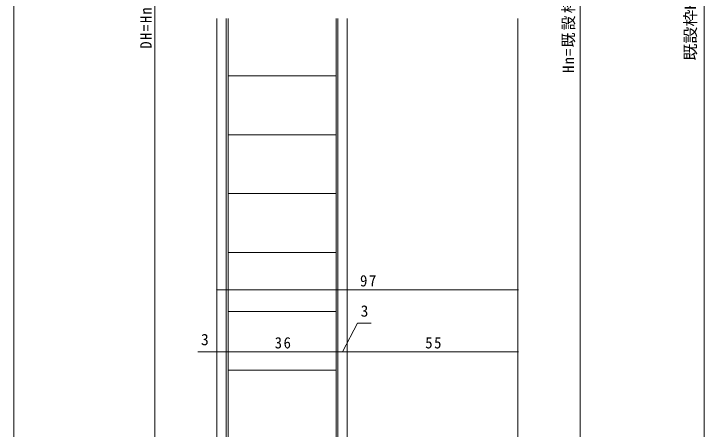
# Model space of a CAD drawing. Units: millimetres on the paper. Extents: x -1103 to 373, y -297 to 267.
# Drawn here: x -417.7 to -195.2, y -137.9 to -3.9 of the extents above; entities that cross this region are included whole.
import ezdxf
from ezdxf.enums import TextEntityAlignment as Align

# ---------------------------------------------------------------- set-up
doc = ezdxf.new("R2010")
doc.units = ezdxf.units.MM
for name, color, linetype, lineweight in [('0-1_YKK_ZWAK', 7, 'Continuous', 9), ('0-3_YKK_12', 2, 'Continuous', 9), ('0-5_YKK_D', 6, 'Continuous', 9), ('0-6_YKK_13', 4, 'Continuous', 9)]:
    doc.layers.add(name, color=color, linetype=linetype, lineweight=lineweight)
doc.styles.add('ＭＳ ゴシック', font='')
doc.styles.get('ＭＳ ゴシック').set_extended_font_data('MS Gothic')

msp = doc.modelspace()

# ---------------------------------------------------------------- linework, layer by layer
at = {"layer": '0-1_YKK_ZWAK'}
msp.add_line((-417.7, -260.575), (-417.7, 264.425), dxfattribs=at)
at = {"layer": '0-3_YKK_12'}
for p, q in [((-352.239, -5.408), (-352.239, -177.907)), ((-310.239, -5.408), (-310.239, -146.407)), ((-255.239, -5.408), (-255.239, -148.907))]:
    msp.add_line(p, q, dxfattribs=at)
at = {"layer": '0-5_YKK_D'}
for p, q in [((-372.239, 146.093), (-372.239, -153.907)), ((-195.239, -150.907), (-195.239, 145.093)), ((-235.239, 128.093), (-235.239, -137.907)), ((-352.239, -134.91), (-352.239, -91.91)), ((-352.239, -92.91), (-255.239, -92.91)), ((-255.239, -134.91), (-255.239, -91.91)), ((-352.239, -134.91), (-352.239, -111.91)), ((-349.239, -134.91), (-349.239, -111.91)), ((-349.239, -134.91), (-349.239, -111.91)), ((-349.239, -112.91), (-313.239, -112.91)), ((-313.239, -134.91), (-313.239, -111.91)), ((-313.239, -134.91), (-313.239, -111.91)), ((-313.239, -112.91), (-310.239, -112.91)), ((-310.239, -134.91), (-310.239, -111.91)), ((-310.239, -134.91), (-310.239, -111.91)), ((-310.239, -112.91), (-255.239, -112.91)), ((-255.239, -134.91), (-255.239, -111.91)), ((-235.239, -144.907), (-235.239, -132.783))]:
    msp.add_line(p, q, dxfattribs=at)
for points in [[(-311.739, -112.91), (-306.982, -103.706), (-302.497, -103.706)], [(-349.239, -112.91), (-352.239, -112.91), (-358.424, -112.91)]]:
    msp.add_lwpolyline(points, dxfattribs=at)
for centre, start, end in [((-352.239, -92.91), 0, 180), ((-352.239, -92.91), 180, 0), ((-255.239, -92.91), 0, 180), ((-255.239, -92.91), 180, 0), ((-352.239, -112.91), 0, 180), ((-352.239, -112.91), 180, 0), ((-349.239, -112.91), 0, 180), ((-349.239, -112.91), 0, 180), ((-349.239, -112.91), 180, 0), ((-349.239, -112.91), 180, 0), ((-313.239, -112.91), 0, 180), ((-313.239, -112.91), 0, 180), ((-313.239, -112.91), 180, 0), ((-313.239, -112.91), 180, 0), ((-310.239, -112.91), 0, 180), ((-310.239, -112.91), 0, 180), ((-310.239, -112.91), 180, 0), ((-310.239, -112.91), 180, 0), ((-255.239, -112.91), 0, 180), ((-255.239, -112.91), 180, 0)]:
    msp.add_arc(centre, 0.106, start, end, dxfattribs=at)
at = {"layer": '0-6_YKK_13'}
for p, q in [((-349.239, -152.907), (-349.239, -5.408)), ((-348.639, -5.408), (-348.639, -153.307)), ((-313.839, -5.408), (-313.839, -153.307)), ((-313.239, -152.907), (-313.239, -5.408)), ((-348.639, -23.909), (-313.839, -23.909)), ((-348.639, -42.91), (-313.839, -42.91)), ((-348.639, -61.91), (-313.839, -61.91)), ((-348.639, -80.91), (-313.839, -80.91)), ((-348.639, -99.91), (-313.839, -99.91)), ((-348.639, -118.91), (-313.839, -118.91))]:
    msp.add_line(p, q, dxfattribs=at)

# ---------------------------------------------------------------- texts
at = {"layer": '0-5_YKK_D', "color": 3, "style": 'ＭＳ ゴシック', "width": 1.1}
msp.add_text('既設枠H寸法', height=3.666, rotation=90, dxfattribs=at).set_placement((-196.757, -19.032), align=Align.BOTTOM_LEFT)
at = {"layer": '0-5_YKK_D', "color": 3, "style": 'ＭＳ ゴシック'}
for p in [(-305.94, -102.706), (-357.382, -111.91)]:
    msp.add_text('3', height=3.666, dxfattribs=at).set_placement(p, align=Align.BOTTOM_LEFT)
at = {"layer": '0-5_YKK_D', "color": 3, "char_height": 3.666, "attachment_point": 7, "rotation": 90, "style": 'ＭＳ ゴシック'}
for s, insert in [('\\T1.16;\\W0.95;Hn=既設枠H-16', (-236.741, -22.997)), ('\\T1.22;\\W0.9;DH=Hn+20', (-373.239, -15.082))]:
    msp.add_mtext(s, dxfattribs=dict(at, insert=insert))
at = {"layer": '0-5_YKK_D', "color": 3, "char_height": 3.666, "attachment_point": 7, "style": 'ＭＳ ゴシック'}
for s, insert in [('\\T1.21;\\W0.95;97', (-306.139, -91.91)), ('\\T1.21;\\W0.95;36', (-333.639, -111.91)), ('\\T1.21;\\W0.95;55', (-285.139, -111.91))]:
    msp.add_mtext(s, dxfattribs=dict(at, insert=insert))

doc.saveas('drawing.dxf')
